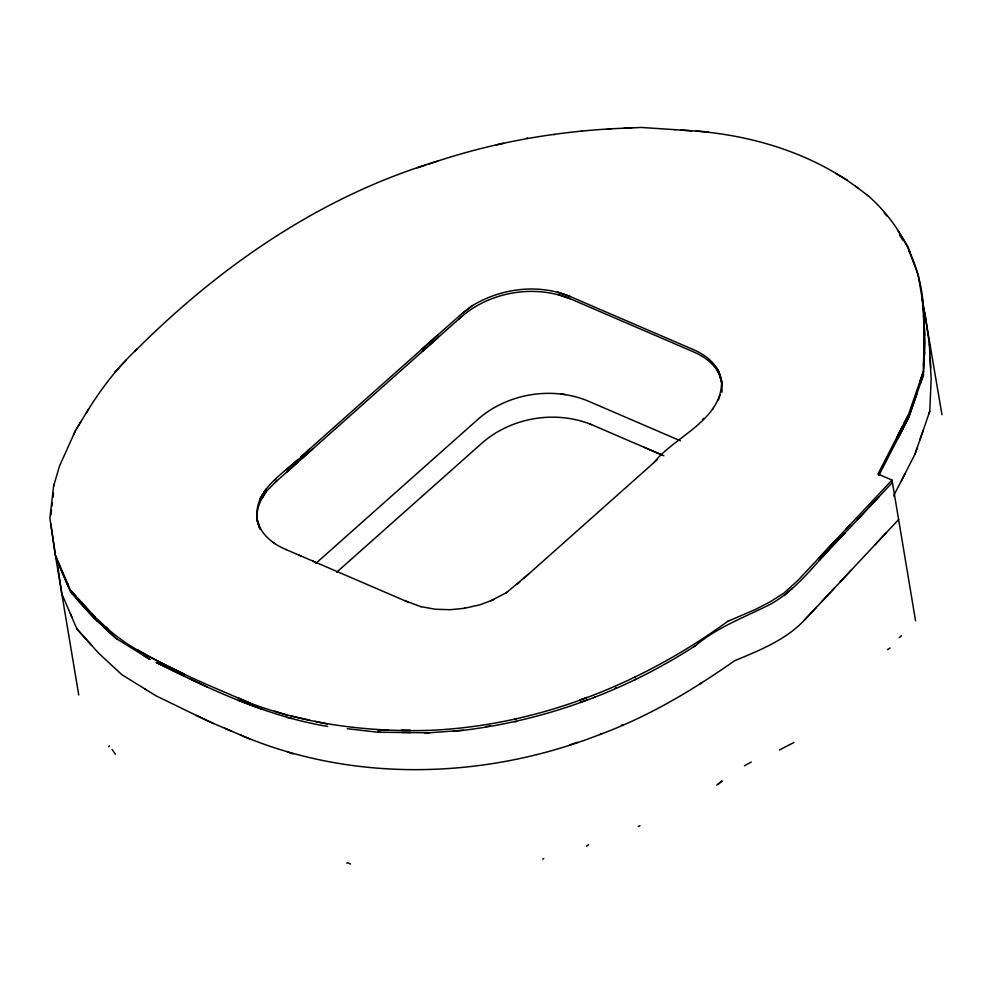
<?xml version="1.0" encoding="UTF-8"?>
<svg xmlns="http://www.w3.org/2000/svg" width="998" height="998" viewBox="0 0 998 998"><rect width="100%" height="100%" fill="white"/><g stroke="black" fill="none" stroke-linecap="round" stroke-linejoin="round"><path stroke-width="1.5" d="M286.289 549.661C272.704 544.085 259.729 533.718 256.86 518.573C254.153 485.627 291.029 469.609 309.63 448.975M721.604 381.685L718.548 370.794L716.29 367.601M721.604 380.113C723.014 419.909 674.848 436.114 653.865 462.66M722.003 384.068L718.947 373.177L716.676 369.984M721.978 392.301L722.003 382.496M897.202 436.613L908.38 414.869L923.187 372.042L923.674 361.276M923.462 365.879L924.298 332.87M923.661 372.765L925.009 342.152L923.187 307.097M919.894 439.906L929.762 411.276L931.159 378.916L929.313 343.749M924.098 351.358L924.123 328.928M924.497 353.729L924.585 351.907M80.913 421.667L75.499 430.55L59.531 466.004L53.593 486.226L49.9 518.112L55.289 554.788L70.396 590.092L75.599 595.893M50.948 514.893L51.472 510.315M51.971 506.061L52.345 502.83M52.981 497.328L53.468 493.112M53.593 486.226L54.279 483.905M718.51 399.836L720.094 394.709M898.649 436.962L908.779 417.251L923.587 374.412L920.505 383.332M897.601 438.995L908.779 417.251L916.775 394.148M893.572 496.006L914.966 454.227L922.95 431.049M928.839 413.921L929.762 411.276M914.966 454.227L917.05 448.177M920.106 380.949L923.187 372.042M73.428 434.903L75.499 430.55M901.468 480.587L904.849 473.988M902.304 426.695L877.99 474.038L892.012 480.063L915.553 620.756M904.076 423.252L908.38 414.869M879.076 475.073L902.703 429.078M878.864 475.497L879.338 474.574M905.086 424.424L908.779 417.251M76.472 428.953L88.735 408.843M86.327 412.773C100.648 389.445 117.253 367.439 137.4 348.801M262.262 498.064L266.304 491.515L274.974 482.583L438.584 337.062M259.942 498.788L265.905 489.132M266.304 491.515C259.879 500.223 255.388 511.176 257.621 522.091M712.535 409.442L713.358 408.132M835.526 540.255L797.839 580.487L783.804 593.186L770.369 601.694L755.848 609.242L727.617 621.417M845.318 532.633C820.418 556.198 801.132 586.861 770.768 604.077C745.107 617.126 717.899 626.819 695.506 645.644C625.858 690.853 545.819 720.307 463.359 730.311L459.018 730.623M240.568 735.027C353.866 783.368 485.914 779.126 599.723 734.565C648.051 716.764 692.387 690.416 734.366 660.876C759.278 650.397 785.563 640.242 804.463 620.07L885.962 533.069M804.463 620.07L816.227 607.508M821.691 601.682L834.54 587.959M839.767 582.383L851.544 569.808M875.084 544.683L898.612 519.546M846.279 528.79L892.012 480.063M818.759 558.156L850.146 524.674M857.095 520.083L892.412 482.446M819.158 560.527L866.888 509.641M868.198 508.231L878.951 496.767M126.297 360.128L114.87 372.005M134.655 351.458C219.498 266.354 321.755 195.571 437.748 161.165M784.203 595.557L792.275 588.259M490.891 600.709L506.398 592.712L528.516 574.137M274.575 480.2L276.271 478.691M286.251 469.796L297.94 459.379M300.56 457.047L438.184 334.679M286.651 472.166L298.34 461.762M300.959 459.429L313.098 448.613M274.974 482.583L276.671 481.073M315.879 563.359L479.04 418.349C508.256 393.437 551.931 386.288 587.51 400.797L680.424 440.817M336.625 572.278L483.02 442.164C512.236 417.251 555.911 410.103 591.49 424.612L663.832 455.774M516.839 584.554L520.22 581.535M523.551 578.566L657.071 459.804M422.042 349.001L461.563 313.933L472.066 305.837C500.946 288.185 538.458 283.37 570.045 296.481L692.886 349.4C705.536 354.801 718.049 364.307 721.067 378.454M458.905 319.023C488.109 291.94 533.618 283.856 570.444 298.864L693.286 351.783C705.935 357.184 718.448 366.69 721.467 380.837M422.441 351.383L461.962 316.316M702.467 419.522L703.84 418.324M722.103 781.097L718.41 784.116M108.607 746.629L109.518 745.893M346.892 863.245L347.641 862.646L350.51 864.056M543.76 858.717L542.712 859.016M586.512 846.242L588.558 844.582M638.321 826.444L639.955 825.745M716.764 785.127L721.716 781.11M899.186 637.635L901.468 635.788M507.321 591.989L505.475 593.224M461.563 313.933L472.066 305.837M727.742 621.33C640.928 684.466 536.862 725.92 429.028 730.374C368.362 732.033 307.085 724.536 250.074 703.079C212.25 686.736 173.615 671.342 138.248 650.047M887.509 649.611L890.041 647.989M693.61 646.804L695.506 645.644M699.823 683.929L701.719 682.769M744.483 765.716L751.294 762.073M779.401 750.009L793.934 742.475M593.548 697.627L595.082 696.953M634.266 677.467L635.514 676.931M615.205 688.258L616.826 687.56M634.666 679.85L635.913 679.314M599.723 734.565L601.258 733.904M621.392 725.247L623.014 724.548M493.96 599.561L479.988 604.8L464.058 608.368M579.713 699.935L586.961 697.402M580.112 702.318L587.36 699.785M569.584 745.044L577.518 742.287M417.189 167.814L425.697 165.057M428.067 164.296C493.561 141.716 562.361 129.952 631.559 127.944M496.38 144.885L503.566 143.288M486.263 726.532L490.268 725.858M514.382 719.433L516.128 719.146M514.781 721.816L516.527 721.529M527.742 138.011L526.645 138.148M554.052 134.63L554.9 134.518M581.235 131.249L581.896 131.162M465.08 608.269L449.948 609.716L435.116 609.217L420.757 606.609M347.279 728.702L377.755 732.22L429.414 732.757L458.456 730.661M453.466 731.023L463.359 730.311M607.083 129.266L610.851 129.054M623.85 128.355L641.015 127.432L675.022 129.69M377.356 729.837L387.848 729.95M401.358 730.087L410.278 730.187M377.755 732.22L380.413 732.258M401.757 732.47L410.677 732.557M424.15 732.694L429.414 732.757M674.685 129.665L691.527 130.788M696.105 131.087C753.54 135.753 811.436 153.355 857.993 188.098M681.085 130.089L708.368 131.911M561.026 393.861L565.217 394.609M291.316 716.09L309.168 720.032M314.881 721.305L327.294 724.049M184.58 676.257L156.137 662.435C210.828 689.693 266.89 716.339 327.693 726.432L327.693 726.432M287.05 717.425L291.715 718.46M274.687 711.137L286.651 715.055M262.125 709.266L238.485 700.322M287.661 752.068L293.15 753.864M405.126 600.833L421.168 606.759M570.045 296.481L557.583 292.065M570.444 298.864L557.982 294.447M589.668 423.975L591.49 424.612M231.536 731.172L208.582 721.354L156.175 695.905L144.735 688.832M238.085 697.951L250.074 703.079M207.572 687.123L190.281 679.014M213.659 723.525L196.369 715.416M224.575 728.191L249.413 738.807M644.134 447.279L661.674 454.839M299.325 555.275L316.004 562.448M285.653 549.387L301.147 556.061M312.998 561.163L408.706 602.38M184.181 673.875C156.861 660.589 128.043 647.889 105.651 626.881M835.625 173.403L847.427 180.114M116.853 638.957L104.091 627.43M146.182 689.73L121.856 674.698L98.515 653.041L76.908 628.977L61.814 593.76L57.784 566.34M142.664 654.913L150.087 659.503L115.756 638.283L92.415 616.589L75.998 598.276M867.387 195.196L868.559 196.082C903.34 226.895 924.273 271.444 923.637 318.088M855.623 186.314L868.559 196.082M272.828 542.139L274.637 543.648M70.396 590.092L95.047 617.026M92.016 614.207L107.572 628.665M97.567 621.38L70.796 592.475L55.688 557.158L51.123 526.108M884.116 212.936L887.022 216.092M91.679 645.432L76.908 628.977M77.607 598.126L84.805 606.173M85.179 606.584L88.535 610.327M112.063 749.473L115.444 754.239M897.526 230.064L902.728 238.297M899.472 234.904L901.107 237.487M901.581 238.223L903.078 240.593M903.153 238.971L907.918 246.518L910.176 252.494M67.427 583.169L67.714 583.818M68.114 586.2L55.688 557.158L78.742 694.957M70.396 613.795L71.881 617.251M908.929 250.51L909.515 252.057M918.16 274.999L941.962 414.719M908.766 250.099L918.397 275.623M923.437 309.293L925.021 313.522L929.674 346.294L930.049 354.44M257.222 519.709L259.942 527.942M258.083 523.463L259.892 528.952L257.259 520.569M56.849 560.003L57.335 563.296M50.723 523.725L50.861 524.624M919.719 282.683L919.907 284.043M921.703 296.693L923.537 309.63L924.697 335.228M930.173 357.172L930.66 368.05M923.499 315.143L924.298 332.845"/></g></svg>
